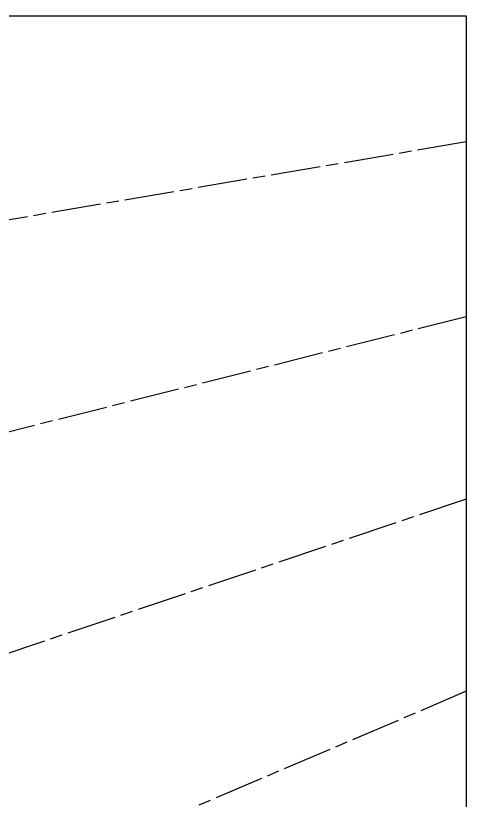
# Model space of a CAD drawing. Header units: inches. Extents: x 19267 to 40087, y 4081 to 15521.
# Drawn here: x 24188 to 25828, y 12666 to 15521 of the extents above; entities that cross this region are included whole.
import ezdxf

# ---------------------------------------------------------------- set-up
doc = ezdxf.new("R2010")
doc.units = ezdxf.units.IN
doc.header["$MEASUREMENT"] = 0
doc.linetypes.add('CENTERLINE', pattern=[30, 12, -1.5, 3, -1.5, 12])
doc.layers.add('vport', color=6, linetype='Continuous', plot=False)

msp = doc.modelspace()

# ---------------------------------------------------------------- linework, layer by layer
at = {"color": 1, "linetype": 'CENTERLINE', "ltscale": 15}
for p, q in [((25827.7, 15062.1), (22126.6, 14431)), ((25827.7, 14426), (22285.2, 13533.6)), ((25827.7, 13762.6), (22548.7, 12658.2)), ((25827.7, 13063.2), (22874, 11804.1))]:
    msp.add_line(p, q, dxfattribs=at)
at = {"layer": 'vport', "ltscale": 5}
msp.add_lwpolyline([(19266.9, 15521.3), (25827.7, 15521.3), (25827.7, 10040.9), (19266.9, 10040.9)], close=True, dxfattribs=at)

doc.saveas('drawing.dxf')
